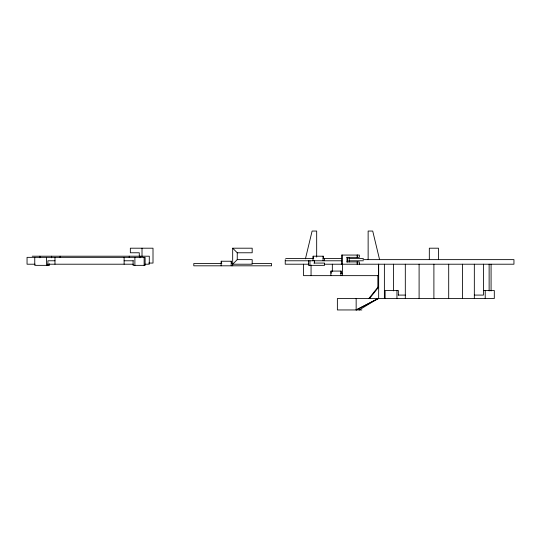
<?xml version="1.0" encoding="UTF-8"?>
<svg xmlns="http://www.w3.org/2000/svg" width="541" height="541" viewBox="0 0 541 541"><rect width="100%" height="100%" fill="white"/><g stroke="black" fill="none" stroke-linecap="round" stroke-linejoin="round"><path stroke-width="0.81" d="M305.435 258.821L312.103 231.048L316.674 231.048L316.674 257.11M369.523 298.517L378.666 287.082L377.861 287.082L377.861 275.646M368.847 298.517L377.997 287.082M237.249 259.633L232.677 264.211L252.187 264.211L252.187 259.633L237.249 259.633L237.249 252.775L232.677 248.197L252.18 248.197L252.18 252.775L237.249 252.775M359.244 309.952L377.273 298.957M356.154 298.517L356.154 309.952L377.266 298.903M356.154 309.952L378.666 298.517L378.666 264.211M32.203 256.204L149.296 256.204L149.296 264.211L144.974 264.211M346.781 257.347L359.366 257.347L359.366 255.061L341.425 255.061L341.425 264.211M285.675 258.49L313.739 258.49M323.065 258.49L341.716 258.49M348.823 258.49L363.444 258.49M362.991 259.633L513.95 259.633L513.95 264.211L324.309 264.211M54.979 260.782L47.899 260.782L47.899 265.354M124.119 260.782L133.363 260.782M285.675 260.782L341.716 260.782M348.756 260.782L363.444 260.782M346.781 261.925L359.366 261.925L359.366 264.211M148.647 263.068L153.008 263.068L153.008 248.197L130.34 248.197L130.34 252.775L139.274 252.775L139.274 256.204M313.841 263.068L324.566 263.068L324.566 265.354L308.471 265.354L308.471 260.782M221.83 263.521L193.793 263.521L193.793 265.814L271.555 265.814L271.555 263.521L252.065 263.521M232.677 263.521L231.48 263.521L231.48 261.235L221.12 261.235L221.12 265.814M35.172 264.211L27.05 264.211L27.05 257.347L145.116 257.347L145.116 265.354L133.1 265.354L133.1 260.782M47.493 264.211L133.363 264.211M308.81 264.211L285.229 264.211L285.229 259.633M340.729 273.361L342.406 273.361M378.504 275.646L303.528 275.646L303.528 264.211M483.404 290.51L494.305 290.51L494.305 298.517L337.374 298.517L337.374 309.952L361.848 309.952M398.203 295.088L405.31 295.088M474.329 295.088L483.417 295.088L483.417 264.211M379.579 259.633L372.715 231.048L368.137 231.048L368.137 259.633M491.079 264.211L491.079 290.99M489.132 264.211L489.132 290.99M485.216 290.51L485.216 298.517M474.329 264.211L474.329 298.517M462.487 264.211L462.487 298.517M448.699 264.211L448.699 298.517M438.474 259.633L438.474 248.197L429.324 248.197L429.324 259.633M433.896 264.211L433.896 298.517M419.099 264.211L419.099 298.517M405.31 264.211L405.31 298.517M398.345 295.088L398.345 290.51L385.111 290.51L385.111 298.517M396.952 290.51L396.952 298.517M393.463 264.211L393.463 290.916M384.38 264.211L384.38 298.517M378.504 264.211L378.504 287.082M357.615 255.061L357.621 257.347M357.615 261.925L357.621 264.211M357.141 255.061L357.141 257.347M357.141 261.925L357.141 264.211M349.209 257.347L349.209 261.925M347.464 257.347L347.464 261.925M346.984 257.347L346.984 261.925M342.406 255.061L342.406 275.646M341.215 273.361L341.215 271.075L330.855 271.075L330.855 275.646M340.918 271.075L340.918 275.646M332.343 264.211L332.343 271.697M331.153 271.075L331.153 273.361M324.559 258.49L324.559 260.782M323.369 258.49L323.369 256.204L313.002 256.204L313.002 260.782M323.065 256.204L323.065 260.782M314.497 260.782L314.497 263.068M313.3 256.204L313.3 258.49M311.061 265.029L311.061 275.646M309.959 260.782L309.959 265.354M232.677 248.197L232.677 265.814M231.183 261.235L231.183 265.814M221.418 261.235L221.418 263.521M144.136 257.347L144.136 265.354M142.013 248.197L142.013 256.461M140.051 256.204L140.051 257.807M134.892 257.347L134.892 265.354M129.272 256.204L129.272 257.577M124.119 257.347L124.119 264.211M60.139 256.204L60.139 257.577M54.979 257.347L54.979 264.211M51.638 256.204L51.638 257.807M49.454 263.832L49.454 265.354L34.766 265.354L34.766 257.347M46.485 257.347L46.485 265.354M39.919 256.204L39.919 257.807"/></g></svg>
